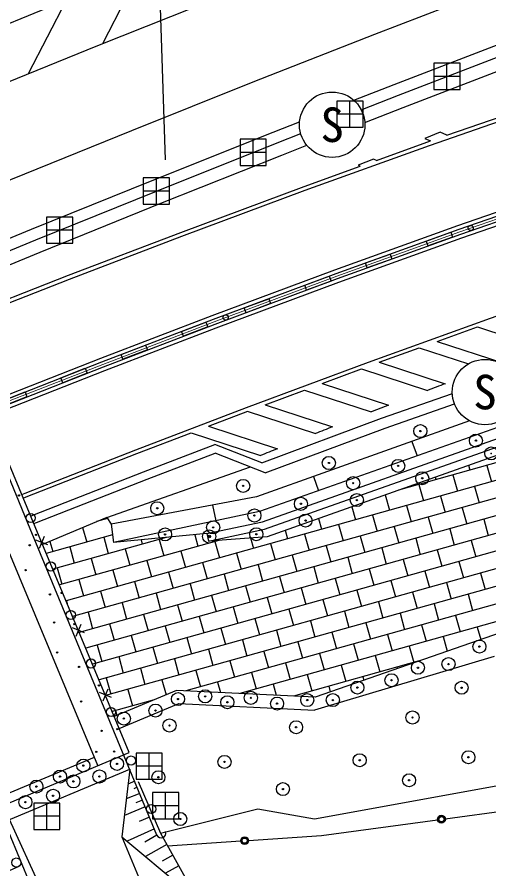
# Model space of a CAD drawing. Units: millimetres, scale not verified. Extents: x -1459003 to 1952903, y -3121393 to 1511092.
# Drawn here: x 104902 to 122942, y 269182 to 301752 of the extents above; entities that cross this region are included whole.
import ezdxf
from ezdxf.enums import TextEntityAlignment as Align

# ---------------------------------------------------------------- set-up
doc = ezdxf.new("R2010")
doc.units = ezdxf.units.MM
doc.header["$LTSCALE"] = 1000
doc.header["$PDMODE"] = 32
doc.header["$PDSIZE"] = 500
doc.linetypes.add('CHAIN', pattern=[18.5, 12, -1.5, 3.5, -1.5])
for name, color, linetype, lineweight in [('M-BGD', 7, 'Continuous', 25), ('M-BMK', 2, 'CHAIN', 13), ('M-BMK-OTRS', 5, 'Continuous', 25), ('M-BMK-ROW', 30, 'Continuous', 25), ('M-STR-STRC', 7, 'Continuous', 25)]:
    doc.layers.add(name, color=color, linetype=linetype, lineweight=lineweight)
doc.styles.add('ＭＳ ゴシック', font='')
doc.styles.get('ＭＳ ゴシック').set_extended_font_data('MS Gothic')

msp = doc.modelspace()

# ---------------------------------------------------------------- linework, layer by layer
at = {"layer": 'M-BGD'}
for p, q in [((108177, 300741), (109624, 303564)), ((105342, 299593), (106788, 302414)), ((167633, 295784), (107028, 278831)), ((169539, 295642), (107279, 278226)), ((105410, 282180), (100167, 294854)), ((105600, 282256), (100324, 294919)), ((168551, 294691), (107531, 277622)), ((159322, 294134), (106776, 279435)), ((167562, 293739), (107783, 277017)), ((166574, 292788), (108035, 276413)), ((151006, 292483), (119487, 283666)), ((165586, 291836), (108287, 275808)), ((164598, 290885), (111360, 275993)), ((163094, 289790), (113417, 275893)), ((128239, 287827), (114171, 282843)), ((114280, 282458), (128360, 287446)), ((118836, 286414), (121542, 287360)), ((114362, 282168), (128451, 287160)), ((118972, 286038), (121624, 286965)), ((128541, 286874), (114462, 281885)), ((122201, 286313), (114057, 283407)), ((114256, 284706), (118836, 286414)), ((114392, 284330), (118972, 286038)), ((114256, 284706), (112469, 285407)), ((119999, 285527), (120195, 284978)), ((114392, 284330), (112474, 285082)), ((108330, 282625), (113826, 284552)), ((122164, 284614), (122216, 284429)), ((122866, 284611), (123041, 283985)), ((116232, 284183), (116425, 283642)), ((120889, 284162), (120916, 284066)), ((121566, 284247), (121741, 283621)), ((119613, 283711), (119616, 283702)), ((120266, 283884), (120441, 283258)), ((122391, 283803), (122566, 283177)), ((114057, 283407), (108494, 282364)), ((118976, 283485), (119141, 282894)), ((121091, 283440), (121266, 282814)), ((112374, 283092), (112502, 282489)), ((117700, 283033), (117841, 282530)), ((119791, 283076), (119966, 282450)), ((114171, 282843), (108589, 281659)), ((118491, 282712), (118666, 282086)), ((121916, 282995), (122091, 282369)), ((108330, 282625), (105878, 281589)), ((108360, 282578), (107942, 282461)), ((108036, 282501), (108040, 282489)), ((108330, 282625), (108494, 282364)), ((112151, 282006), (114280, 282458)), ((116425, 282581), (116541, 282167)), ((120616, 282632), (120791, 282006)), ((122741, 282551), (122916, 281925)), ((110250, 270478), (105410, 282180)), ((109190, 273640), (105600, 282256)), ((107409, 282236), (107565, 281681)), ((108494, 282364), (108589, 281659)), ((112222, 281714), (114362, 282168)), ((115149, 282129), (115240, 281803)), ((117191, 282349), (117366, 281723)), ((119316, 282268), (119491, 281642)), ((121441, 282188), (121616, 281562)), ((107991, 273137), (104392, 281775)), ((106076, 281569), (105619, 281757)), ((105942, 281892), (105753, 281434)), ((108549, 281956), (106020, 281249)), ((110601, 281855), (106272, 280644)), ((112619, 281745), (106524, 280040)), ((108215, 281863), (108390, 281237)), ((112151, 282006), (108589, 281659)), ((109645, 281762), (109690, 281600)), ((110340, 281782), (110515, 281156)), ((111692, 281961), (111815, 281520)), ((112151, 282006), (112222, 281714)), ((114462, 281885), (112222, 281714)), ((113829, 281837), (113940, 281439)), ((115890, 281985), (116066, 281359)), ((118016, 281904), (118191, 281278)), ((120141, 281824), (120316, 281198)), ((122266, 281743), (122441, 281118)), ((106156, 281706), (106265, 281317)), ((106915, 281499), (107090, 280873)), ((109040, 281418), (109215, 280792)), ((112465, 281702), (112640, 281076)), ((114590, 281621), (114765, 280995)), ((116716, 281541), (116891, 280915)), ((118841, 281460), (119016, 280834)), ((111165, 281338), (111340, 280712)), ((113290, 281258), (113465, 280632)), ((115416, 281177), (115591, 280551)), ((117541, 281097), (117716, 280471)), ((120966, 281380), (121141, 280754)), ((107740, 281055), (107915, 280429)), ((109865, 280974), (110040, 280348)), ((111990, 280894), (112165, 280268)), ((114115, 280813), (114291, 280187)), ((119666, 281016), (119841, 280390)), ((121791, 280936), (121966, 280310)), ((106440, 280691), (106615, 280065)), ((108565, 280611), (108740, 279985)), ((110690, 280530), (110865, 279904)), ((112815, 280450), (112990, 279824)), ((116241, 280733), (116416, 280107)), ((118366, 280652), (118541, 280027)), ((120491, 280572), (120666, 279946)), ((122616, 280492), (122792, 279866)), ((100566, 280248), (105419, 268566)), ((107265, 280247), (107440, 279621)), ((109390, 280167), (109565, 279541)), ((114941, 280369), (115116, 279743)), ((117066, 280289), (117241, 279663)), ((119191, 280208), (119366, 279582)), ((121316, 280128), (121491, 279502)), ((108090, 279803), (108265, 279177)), ((111515, 280086), (111690, 279460)), ((113641, 280006), (113816, 279380)), ((115766, 279925), (115941, 279299)), ((117891, 279845), (118066, 279219)), ((110215, 279722), (110390, 279096)), ((112340, 279642), (112516, 279016)), ((114466, 279561), (114641, 278935)), ((116591, 279481), (116766, 278855)), ((120016, 279764), (120191, 279138)), ((122141, 279684), (122317, 279058)), ((106790, 279439), (106822, 279324)), ((108915, 279359), (109090, 278733)), ((111040, 279278), (111215, 278652)), ((113166, 279198), (113341, 278572)), ((126112, 279163), (116294, 275754)), ((118716, 279401), (118891, 278775)), ((120841, 279320), (121016, 278694)), ((107615, 278995), (107790, 278369)), ((109740, 278915), (109915, 278289)), ((111865, 278834), (112041, 278208)), ((115291, 279117), (115466, 278491)), ((117416, 279037), (117591, 278411)), ((119541, 278956), (119716, 278330)), ((121667, 278876), (121842, 278250)), ((107341, 278533), (107153, 278075)), ((108440, 278551), (108615, 277925)), ((110565, 278470), (110740, 277844)), ((113991, 278754), (114166, 278128)), ((116116, 278673), (116291, 278047)), ((118241, 278593), (118416, 277967)), ((120366, 278512), (120542, 277886)), ((107476, 278210), (107018, 278398)), ((112691, 278390), (112866, 277764)), ((114816, 278310), (114991, 277684)), ((116941, 278229), (117116, 277603)), ((119066, 278149), (119241, 277523)), ((122492, 278432), (122626, 277953)), ((109265, 278107), (109440, 277481)), ((111391, 278026), (111566, 277400)), ((113516, 277946), (113691, 277320)), ((115641, 277865), (115816, 277239)), ((121192, 278068), (121348, 277509)), ((107965, 277743), (108140, 277117)), ((110090, 277663), (110266, 277037)), ((112216, 277582), (112391, 276956)), ((114341, 277502), (114516, 276876)), ((117766, 277785), (117941, 277159)), ((119891, 277704), (120067, 277078)), ((108790, 277299), (108965, 276673)), ((110916, 277218), (111091, 276593)), ((123142, 277308), (116270, 275255)), ((116466, 277421), (116641, 276795)), ((118591, 277341), (118766, 276715)), ((109615, 276855), (109791, 276229)), ((113041, 277138), (113216, 276512)), ((115166, 277058), (115341, 276432)), ((120276, 277137), (115475, 275794)), ((117291, 276977), (117466, 276351)), ((119417, 276897), (119431, 276844)), ((111741, 276774), (111916, 276148)), ((113866, 276694), (114041, 276068)), ((115991, 276613), (116166, 275987)), ((118116, 276533), (118154, 276400)), ((108315, 276491), (108490, 275865)), ((110441, 276411), (110599, 275844)), ((112566, 276330), (112678, 275929)), ((114691, 276250), (114810, 275826)), ((108507, 275734), (108050, 275923)), ((108373, 276057), (108184, 275600)), ((110996, 276010), (108619, 275013)), ((109141, 276047), (109316, 275421)), ((116294, 275754), (110996, 276010)), ((116816, 276169), (116876, 275956)), ((110144, 275653), (108539, 275204)), ((109966, 275603), (109972, 275581)), ((115516, 275806), (115520, 275792)), ((108666, 275239), (108717, 275054)), ((108811, 274551), (111085, 275506)), ((111085, 275506), (116270, 275255)), ((104089, 271497), (109190, 273640)), ((104231, 271937), (107857, 273460)), ((104415, 270983), (109208, 272997)), ((109208, 272997), (108910, 270411)), ((109399, 272535), (109143, 272429)), ((109495, 272304), (109367, 272251)), ((109533, 272531), (110387, 270556)), ((109591, 272073), (109077, 271861)), ((109697, 271817), (109440, 271710)), ((121273, 271105), (125930, 271737)), ((109803, 271560), (109005, 271230)), ((110387, 270556), (114108, 271476)), ((114108, 271476), (116274, 271103)), ((106447, 267064), (104616, 271068)), ((109968, 271161), (109569, 270996)), ((116546, 270463), (120975, 271064)), ((110152, 270716), (109116, 270240)), ((108910, 270411), (111293, 264708)), ((108910, 270411), (111812, 267991)), ((110250, 270478), (109782, 270203)), ((110387, 270556), (111812, 267991)), ((113752, 270275), (116546, 270463)), ((110630, 270119), (109808, 269663)), ((110658, 270068), (113453, 270255)), ((110858, 269708), (110447, 269480)), ((100916, 267505), (104982, 269291)), ((111087, 269297), (110582, 269017))]:
    msp.add_line(p, q, dxfattribs=at)
for points in [[(98606, 299039), (102494, 300656), (107113, 302548), (111741, 304420), (116376, 306270), (121021, 308095), (124919, 309603), (128824, 311089), (132737, 312553), (136664, 313995)], [(99392, 297154), (103345, 298784), (107988, 300665), (112640, 302523), (117304, 304355), (121980, 306158), (128366, 308562), (134769, 310897)], [(101386, 294190), (104669, 295544), (109294, 297418), (113929, 299269), (118573, 301093), (123227, 302888), (129582, 305280), (135968, 307609)], [(117779, 298568), (119318, 299172), (123961, 300963), (130299, 303349), (134889, 305022)], [(118060, 298205), (119480, 298763), (124117, 300551), (130450, 302936), (134948, 304576)], [(118194, 297721), (119657, 298296), (124294, 300084), (130627, 302468), (130843, 302546)], [(101531, 292022), (105450, 293638), (110062, 295507), (114689, 297354), (115703, 297752)], [(101700, 291616), (105615, 293230), (110227, 295099), (114850, 296944), (115744, 297296)], [(101892, 291154), (105792, 292763), (110404, 294631), (115027, 296477), (115975, 296849)], [(105426, 282675), (105503, 282706), (109730, 284359), (112469, 285407)], [(105543, 282394), (105643, 282434), (109870, 284086), (112474, 285082)]]:
    msp.add_lwpolyline(points, dxfattribs=at)
for centre, radius in [((120319, 285923), 25), ((122442, 285558), 25), ((116822, 284703), 25), ((119472, 284592), 25), ((120392, 284119), 25), ((113546, 283825), 25), ((117751, 283933), 25), ((104972, 283466), 25), ((115754, 283143), 25), ((117891, 283286), 25), ((105426, 282600), 175), ((110262, 282974), 25), ((113976, 282695), 25), ((115932, 282500), 25), ((112398, 282243), 25), ((105631, 281956), 25), ((110560, 281974), 25), ((112245, 281892), 50), ((114049, 281979), 25), ((105388, 281556), 25), ((106193, 280745), 175), ((105228, 280607), 25), ((106161, 279679), 25), ((106608, 279735), 25), ((106960, 278891), 175), ((106321, 278608), 25), ((107086, 278542), 25), ((122578, 277683), 25), ((106437, 277461), 25), ((107727, 277036), 175), ((107271, 276905), 25), ((120225, 276877), 25), ((121394, 277016), 25), ((108032, 276202), 25), ((119217, 276398), 25), ((117911, 276118), 25), ((121897, 276112), 25), ((107352, 275590), 25), ((111055, 275679), 25), ((112093, 275782), 25), ((112941, 275555), 25), ((113839, 275726), 25), ((115995, 275639), 25), ((116973, 275639), 25), ((108494, 275182), 175), ((110194, 275238), 25), ((114842, 275505), 25), ((108983, 274931), 25), ((120019, 274972), 25), ((110731, 274667), 25), ((115570, 274599), 25), ((108132, 274462), 25), ((108735, 274528), 25), ((107933, 273661), 25), ((108615, 273669), 25), ((109261, 273327), 175), ((112832, 273274), 25), ((118000, 273340), 25), ((122155, 273452), 25), ((107436, 273133), 25), ((108724, 273197), 25), ((106545, 272714), 25), ((108050, 272716), 25), ((110306, 272688), 25), ((105644, 272332), 25), ((107056, 272530), 25), ((119889, 272572), 25), ((106280, 271981), 25), ((115067, 272235), 25), ((105222, 271737), 25), ((110028, 271473), 175), ((111142, 271093), 25), ((121124, 271084), 150), ((121124, 271084), 120), ((121124, 271084), 100), ((113602, 270265), 150), ((113602, 270265), 120), ((113602, 270265), 100), ((104872, 269427), 175)]:
    msp.add_circle(centre, radius, dxfattribs=at)
for centre, radius, start, end in [((444492, 872503), 605840, 261.18909, 261.18909), ((336281, -251332), 590751, 108.92784, 108.92784), ((327953, 48758), 244231, 77.98744, 77.98744), ((327967, 48816), 243571, 77.98532, 77.98532), ((249103, -1392240), 1683492, 84.67993, 84.67993), ((249103, -1392240), 1683492, 84.73973, 84.73973), ((246950, -1415440), 1705953, 84.68032, 84.68032), ((246950, -1415440), 1705953, 84.73933, 84.73933), ((248310, 3857), 282415, 80.7712, 80.7712), ((110412, 270545), 175, 202.4744, 22.4693)]:
    msp.add_arc(centre, radius, start, end, dxfattribs=at)
for p in [(120319, 285923), (122442, 285558), (123032, 285071), (116822, 284703), (119472, 284592), (120392, 284119), (113546, 283825), (117751, 283933), (115754, 283143), (117891, 283286), (110262, 282974), (113976, 282695), (115932, 282500), (112398, 282243), (110560, 281974), (112245, 281892), (114049, 281979), (122578, 277683), (121394, 277016), (120225, 276877), (119217, 276398), (117911, 276118), (121897, 276112), (111055, 275679), (112093, 275782), (113839, 275726), (115995, 275639), (116973, 275639), (112941, 275555), (114842, 275505), (110194, 275238), (120019, 274972), (108983, 274931), (110731, 274667), (115570, 274599), (118000, 273340), (122155, 273452), (107436, 273133), (108724, 273197), (112832, 273274), (106545, 272714), (108050, 272716), (110306, 272688), (107056, 272530), (119889, 272572), (105644, 272332), (115067, 272235), (105222, 271737), (106280, 271981), (111142, 271093)]:
    msp.add_point(p, dxfattribs=at)
at = {"layer": 'M-BMK'}
msp.add_lwpolyline([(95445, 283413), (99680, 285121), (103923, 286810), (108176, 288472), (112441, 290104), (117127, 291850), (121830, 293545), (126555, 295183), (131301, 296755), (136070, 298256), (138464, 298977), (140864, 299677), (143270, 300355), (145683, 301010), (148102, 301642), (150527, 302250), (153746, 303014), (156976, 303731), (160216, 304398), (163467, 305014)], dxfattribs=at)
at = {"layer": 'M-BMK-OTRS'}
for points in [[(118194, 297721), (119657, 298296), (124294, 300084), (130627, 302468), (130843, 302546)], [(110387, 270556), (114108, 271476), (116274, 271103), (125737, 272822), (128806, 273686), (134362, 273123), (145159, 275005), (153522, 275540), (156544, 278054), (164033, 288345), (173777, 297311), (184525, 299538), (185287, 297882), (191389, 297523), (191874, 297593), (209163, 298919), (209158, 298581), (210058, 298568), (210077, 298740), (214557, 298583), (218362, 298275), (221241, 297934), (225304, 297293), (229455, 296441)], [(101892, 291154), (105792, 292763), (110404, 294631), (115027, 296477), (115975, 296849)]]:
    msp.add_lwpolyline(points, dxfattribs=at)
at = {"layer": 'M-BMK-ROW'}
for p, q in [((121835, 299983), (120835, 299983)), ((120835, 299983), (120835, 298983)), ((121335, 298983), (121335, 299983)), ((121835, 298983), (121835, 299983)), ((121835, 299483), (120835, 299483)), ((120835, 298983), (121835, 298983)), ((118127, 298540), (117127, 298540)), ((117127, 298540), (117127, 297540)), ((117627, 297540), (117627, 298540)), ((118127, 297540), (118127, 298540)), ((118127, 298040), (117127, 298040)), ((117127, 297540), (118127, 297540)), ((114425, 297078), (113425, 297078)), ((113425, 297078), (113425, 296078)), ((113925, 296078), (113925, 297078)), ((114425, 296078), (114425, 297078)), ((114425, 296578), (113425, 296578)), ((113425, 296078), (114425, 296078)), ((110727, 295599), (109727, 295599)), ((109727, 295599), (109727, 294599)), ((110227, 294599), (110227, 295599)), ((110727, 294599), (110727, 295599)), ((110727, 295099), (109727, 295099)), ((109727, 294599), (110727, 294599)), ((107034, 294105), (106034, 294105)), ((106034, 294105), (106034, 293105)), ((106534, 293105), (106534, 294105)), ((107034, 293105), (107034, 294105)), ((107034, 293605), (106034, 293605)), ((106034, 293105), (107034, 293105)), ((110452, 273612), (109452, 273612)), ((109452, 273612), (109452, 272612)), ((109952, 272612), (109952, 273612)), ((110452, 272612), (110452, 273612)), ((110452, 273112), (109452, 273112)), ((109452, 272612), (110452, 272612)), ((111082, 272100), (110082, 272100)), ((110082, 272100), (110082, 271100)), ((110582, 271100), (110582, 272100)), ((111082, 271100), (111082, 272100)), ((106544, 271696), (105544, 271696)), ((105544, 271696), (105544, 270696)), ((106044, 270696), (106044, 271696)), ((106544, 270696), (106544, 271696)), ((111082, 271600), (110082, 271600)), ((106544, 271196), (105544, 271196)), ((110082, 271100), (111082, 271100)), ((105544, 270696), (106544, 270696))]:
    msp.add_line(p, q, dxfattribs=at)
at = {"layer": 'M-STR-STRC'}
for p, q in [((110571, 296289), (109983, 314207)), ((121337, 297236), (123440, 297965)), ((121074, 297349), (120486, 297112)), ((120486, 297112), (120705, 297018)), ((121337, 297236), (121074, 297349)), ((118639, 296273), (120705, 297018)), ((118528, 296321), (117940, 296084)), ((117940, 296084), (118019, 296050)), ((118639, 296273), (118528, 296321)), ((120967, 289353), (122498, 289905)), ((122498, 289905), (125008, 289083)), ((120967, 289353), (123470, 288534)), ((118748, 288553), (120279, 289105)), ((120279, 289105), (122155, 288491)), ((116562, 287743), (118065, 288303)), ((118065, 288303), (120591, 287477)), ((118748, 288553), (121268, 287729)), ((116562, 287743), (119099, 286913)), ((114381, 286931), (115885, 287491)), ((115885, 287491), (118433, 286658)), ((112223, 286112), (113724, 286686)), ((113704, 286679), (116306, 285828)), ((114381, 286931), (116963, 286086)), ((112223, 286112), (114857, 285250)), ((111556, 285856), (114210, 284988))]:
    msp.add_line(p, q, dxfattribs=at)
for points in [[(102388, 289964), (102639, 290064), (106913, 291735), (111205, 293377), (115922, 295135), (120664, 296844), (125431, 298496), (130225, 300085), (135040, 301600), (137469, 302331), (139899, 303040), (142336, 303727), (144781, 304391), (147234, 305032), (149697, 305649), (152962, 306424), (156243, 307152), (159537, 307831), (162815, 308452)], [(103639, 286963), (103846, 287046), (108099, 288709), (112364, 290341), (117050, 292086), (121753, 293782), (126478, 295419), (131224, 296992), (135993, 298492), (138387, 299213), (140787, 299913), (143193, 300592), (145606, 301247), (148025, 301879), (150450, 302486), (153669, 303250), (156899, 303967), (160139, 304635), (163389, 305251)], [(103696, 286825), (103892, 286903), (108145, 288566), (112410, 290198), (117096, 291944), (121800, 293639), (126524, 295276), (131270, 296849), (136039, 298350), (138433, 299071), (140833, 299771), (143239, 300449), (145652, 301104), (148071, 301736), (150496, 302344), (153715, 303108), (156945, 303825), (160185, 304492), (163436, 305108)], [(103773, 286641), (103954, 286713), (108207, 288376), (112472, 290008), (117157, 291753), (121861, 293449), (126585, 295086), (131331, 296659), (136101, 298159), (138495, 298880), (140895, 299580), (143301, 300259), (145713, 300914), (148132, 301546), (150557, 302153), (153776, 302917), (157006, 303634), (160247, 304302), (163497, 304918)], [(103831, 286503), (104000, 286570), (108253, 288233), (112518, 289865), (117203, 291611), (121907, 293306), (126631, 294943), (131378, 296516), (136147, 298017), (138541, 298738), (140941, 299438), (143347, 300116), (145760, 300771), (148178, 301403), (150603, 302011), (153822, 302775), (157052, 303492), (160293, 304159), (163543, 304775)], [(105081, 283502), (105207, 283552), (109439, 285207), (113677, 286829), (118331, 288562), (122997, 290244), (127678, 291866), (132376, 293423), (137100, 294909), (139459, 295620), (141829, 296311), (144204, 296981), (146584, 297627), (148969, 298250), (151356, 298848), (154529, 299601), (157708, 300307), (160895, 300964), (164118, 301575)], [(102331, 290102), (102592, 290207), (106867, 291878), (111158, 293520), (115876, 295278), (118019, 296050)], [(105139, 283364), (105254, 283409), (109485, 285064), (111556, 285856)]]:
    msp.add_lwpolyline(points, dxfattribs=at)
for points in [[(120612, 292999), (120543, 293186), (121484, 293525), (121553, 293338)], [(118289, 292161), (118219, 292349), (119160, 292688), (119229, 292500)], [(115970, 291311), (115900, 291498), (116837, 291847), (116907, 291660)], [(113655, 290449), (113586, 290636), (114523, 290985), (114592, 290798)], [(111260, 289547), (111187, 289733), (112121, 290090), (112194, 289904)], [(108952, 288666), (108879, 288852), (109813, 289209), (109886, 289023)], [(106649, 287773), (106576, 287959), (107507, 288326), (107580, 288140)], [(104351, 286868), (104278, 287054), (105209, 287420), (105282, 287234)]]:
    msp.add_lwpolyline(points, close=True, dxfattribs=at)
for centre, radius in [((116947, 297635), 1250), ((122243, 293687), 100), ((112877, 290266), 100), ((122790, 287415), 1250)]:
    msp.add_circle(centre, radius, dxfattribs=at)
for centre, radius, start, end in [((447798, 891676), 619416, 260.19854, 260.19854), ((446458, 884104), 611726, 260.39352, 260.39352), ((442504, 859024), 586335, 261.56778, 261.56778), ((437337, 831795), 558628, 259.99993, 259.99993), ((207768, 54590), 248669, 110.35611, 110.52246), ((207768, 54590), 248669, 110.89, 111.05444), ((207768, 54590), 248669, 111.41782, 111.58043), ((207768, 54590), 248669, 111.93981, 112.10065)]:
    msp.add_arc(centre, radius, start, end, dxfattribs=at)

# ---------------------------------------------------------------- texts
at = {"layer": 'M-STR-STRC', "style": 'ＭＳ ゴシック'}
for p in [(116947, 297635), (122790, 287415)]:
    msp.add_text('S', height=1320, dxfattribs=at).set_placement(p, align=Align.MIDDLE_CENTER)

doc.saveas('drawing.dxf')
